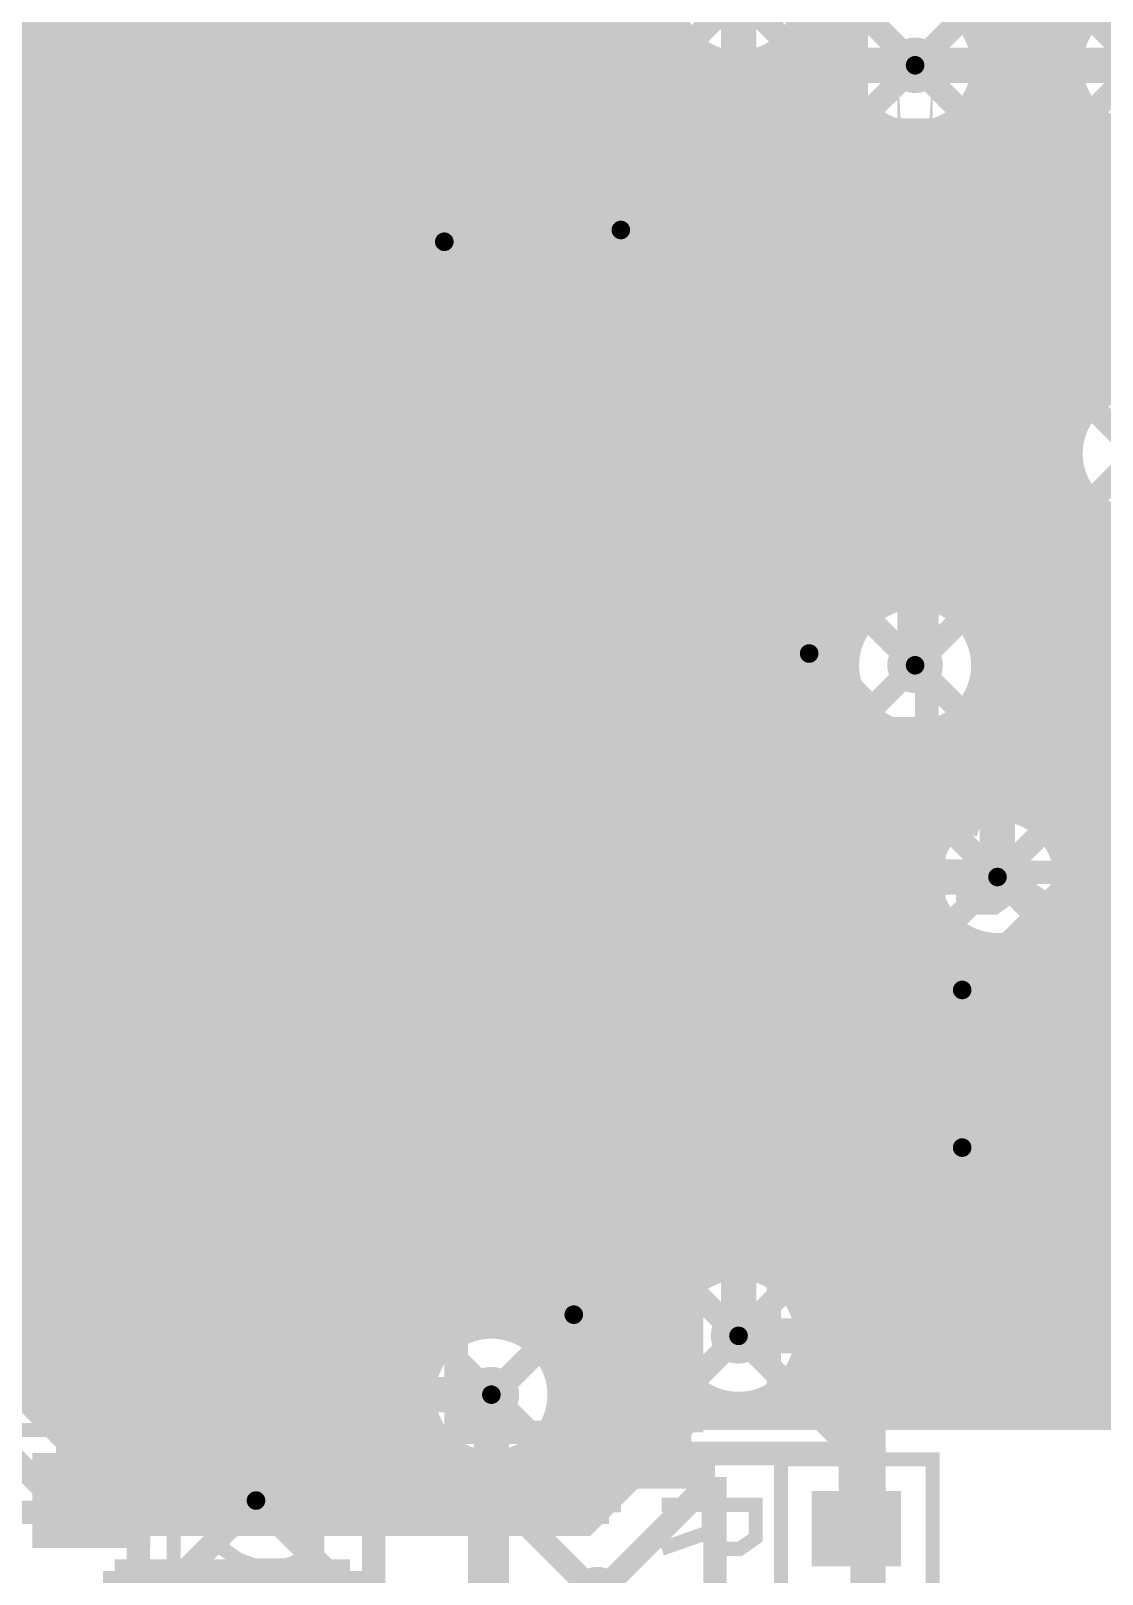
# Model space of a CAD drawing. Extents: x -11 to 221, y -93 to 178.
# Drawn here: x 41.89 to 53.45, y 98.01 to 114.67 of the extents above; entities that cross this region are included whole.
import ezdxf

# ---------------------------------------------------------------- set-up
doc = ezdxf.new("R2010")
doc.units = 0
doc.header["$MEASUREMENT"] = 0
doc.layers.get('0').update_dxf_attribs({"linetype": 'CONTINUOUS'})
for name, color, linetype in [('26-349-0_BOT', 7, 'CONTINUOUS'), ('26-349-0_DRD', 7, 'CONTINUOUS'), ('26-349-0_DRL', 2, 'CONTINUOUS'), ('26-349-0_IN1', 3, 'CONTINUOUS'), ('26-349-0_IN2', 5, 'CONTINUOUS'), ('26-349-0_SMT', 14, 'CONTINUOUS'), ('26-349-0_SPT', 9, 'CONTINUOUS'), ('26-349-0_SST', 12, 'CONTINUOUS'), ('26-349-0_TOP', 11, 'CONTINUOUS'), ('THRUHOLE_TAP', 15, 'CONTINUOUS')]:
    doc.layers.add(name, color=color, linetype=linetype)

# ---------------------------------------------------------------- blocks, each defined once
blk = doc.blocks.new('ROUND_78')
at = {"const_width": 0.29972}
blk.add_lwpolyline([(-0.14986, 0, 1), (0.14986, 0, 1)], format="xyb", close=True, dxfattribs=at)
blk = doc.blocks.new('ROUND_102')
at = {"const_width": 0.10033}
blk.add_lwpolyline([(-0.050164, 0, 1), (0.050164, 0, 1)], format="xyb", close=True, dxfattribs=at)
blk = doc.blocks.new('ROUND_82')
at = {"const_width": 0.29972}
blk.add_lwpolyline([(-0.14986, 0, 1), (0.14986, 0, 1)], format="xyb", close=True, dxfattribs=at)
blk = doc.blocks.new('ROUND_83')
at = {"const_width": 0.29972}
blk.add_lwpolyline([(-0.14986, 0, 1), (0.14986, 0, 1)], format="xyb", close=True, dxfattribs=at)
blk = doc.blocks.new('RECTANGLE_3')
blk.add_solid([(0.4826, 0.4064), (0.4826, -0.4064), (-0.4826, 0.4064), (-0.4826, -0.4064)])
blk = doc.blocks.new('RECTANGLE_5')
blk.add_solid([(0.63627, 0.51308), (0.63627, -0.51308), (-0.63627, 0.51308), (-0.63627, -0.51308)])
blk = doc.blocks.new('OBLONG_59')
at = {"const_width": 0.635}
blk.add_lwpolyline([(0, 0.9525), (0, -0.9525)], dxfattribs=at)
at = {"const_width": 0.3175}
for points in [[(-0.15875, 0.9525, 1), (0.15875, 0.9525, 1)], [(-0.15875, -0.9525, 1), (0.15875, -0.9525, 1)]]:
    blk.add_lwpolyline(points, format="xyb", close=True, dxfattribs=at)
blk = doc.blocks.new('ROUND_88')
at = {"const_width": 0.10033}
blk.add_lwpolyline([(-0.050164, 0, 1), (0.050164, 0, 1)], format="xyb", close=True, dxfattribs=at)

msp = doc.modelspace()

# ---------------------------------------------------------------- linework, layer by layer
at = {"layer": '26-349-0_BOT', "const_width": 0.381}
for points in [[(51.435, 117.221), (51.562, 117.221), (52.324, 116.459), (52.324, 105.537)], [(49.53, 100.584), (49.53, 115.062)], [(51.435, 114.3), (51.435, 107.823), (51.435, 114.3)], [(46.863, 99.949), (46.863, 96.139)]]:
    msp.add_lwpolyline(points, dxfattribs=at)
at = {"layer": '26-349-0_DRD', "const_width": 0.254}
for points in [[(48.26, 116.332), (48.26, 113.792)], [(50.8, 116.332), (48.26, 113.792)], [(50.8, 113.792), (48.26, 116.332)], [(50.8, 113.792), (50.8, 116.332)], [(50.165, 115.57), (50.165, 113.03)], [(52.705, 115.57), (50.165, 113.03)], [(52.705, 113.03), (50.165, 115.57)], [(50.165, 115.57), (50.165, 113.03)], [(52.705, 115.57), (50.165, 113.03)], [(52.705, 113.03), (50.165, 115.57)], [(52.578, 115.57), (52.578, 113.03)], [(55.118, 115.57), (52.578, 113.03)], [(55.118, 113.03), (52.578, 115.57)], [(52.705, 113.03), (52.705, 115.57)], [(52.705, 113.03), (52.705, 115.57)], [(45.085, 113.665), (45.085, 111.125)], [(47.625, 113.665), (45.085, 113.665)], [(47.625, 113.665), (45.085, 111.125)], [(47.625, 111.125), (45.085, 113.665)], [(45.085, 113.665), (45.085, 111.125)], [(47.625, 113.665), (45.085, 113.665)], [(47.625, 113.665), (45.085, 111.125)], [(47.625, 111.125), (45.085, 113.665)], [(46.99, 113.792), (46.99, 111.252)], [(49.53, 113.792), (46.99, 113.792)], [(49.53, 113.792), (46.99, 111.252)], [(49.53, 111.252), (46.99, 113.792)], [(46.99, 113.792), (46.99, 111.252)], [(49.53, 113.792), (46.99, 113.792)], [(49.53, 113.792), (46.99, 111.252)], [(49.53, 111.252), (46.99, 113.792)], [(46.99, 113.792), (46.99, 111.252)], [(49.53, 113.792), (46.99, 113.792)], [(49.53, 113.792), (46.99, 111.252)], [(49.53, 111.252), (46.99, 113.792)], [(47.625, 111.125), (47.625, 113.665)], [(47.625, 111.125), (47.625, 113.665)], [(48.26, 113.792), (50.8, 113.792)], [(49.53, 111.252), (49.53, 113.792)], [(49.53, 111.252), (49.53, 113.792)], [(49.53, 111.252), (49.53, 113.792)], [(50.165, 113.03), (52.705, 113.03)], [(50.165, 113.03), (52.705, 113.03)], [(52.578, 113.03), (55.118, 113.03)], [(52.578, 111.379), (52.578, 108.839)], [(55.118, 111.379), (52.578, 111.379)], [(55.118, 111.379), (52.578, 108.839)], [(55.118, 108.839), (52.578, 111.379)], [(46.99, 111.252), (49.53, 111.252)], [(46.99, 111.252), (49.53, 111.252)], [(46.99, 111.252), (49.53, 111.252)], [(45.085, 111.125), (47.625, 111.125)], [(45.085, 111.125), (47.625, 111.125)], [(49.022, 109.22), (49.022, 106.68)], [(51.562, 109.22), (49.022, 109.22)], [(51.562, 109.22), (49.022, 106.68)], [(51.562, 106.68), (49.022, 109.22)], [(49.022, 109.22), (49.022, 106.68)], [(51.562, 109.22), (49.022, 109.22)], [(51.562, 109.22), (49.022, 106.68)], [(51.562, 106.68), (49.022, 109.22)], [(52.705, 106.553), (50.165, 109.093), (50.165, 106.553)], [(51.562, 106.68), (51.562, 109.22)], [(51.562, 106.68), (51.562, 109.22)], [(50.165, 109.093), (50.165, 106.553)], [(52.705, 109.093), (50.165, 109.093)], [(52.705, 109.093), (50.165, 106.553)], [(52.705, 109.093), (50.165, 109.093)], [(52.705, 109.093), (50.165, 106.553)], [(52.705, 106.553), (50.165, 109.093)], [(52.705, 106.553), (52.705, 109.093)], [(52.705, 106.553), (52.705, 109.093)], [(52.578, 108.839), (55.118, 108.839)], [(49.022, 106.68), (51.562, 106.68)], [(49.022, 106.68), (51.562, 106.68)], [(51.054, 106.807), (51.054, 104.267)], [(53.594, 106.807), (51.054, 106.807)], [(53.594, 106.807), (51.054, 104.267)], [(53.594, 104.267), (51.054, 106.807)], [(50.165, 106.553), (52.705, 106.553)], [(50.165, 106.553), (52.705, 106.553)], [(42.291, 105.664), (39.751, 105.664)], [(42.291, 105.664), (39.751, 103.124)], [(42.291, 103.124), (39.751, 105.664)], [(42.291, 103.124), (42.291, 105.664)], [(50.673, 105.5878), (50.673, 103.0478)], [(53.213, 105.5878), (50.673, 105.5878)], [(53.213, 105.5878), (50.673, 103.0478)], [(53.213, 103.0478), (50.673, 105.5878)], [(50.673, 105.5878), (50.673, 103.0478)], [(53.213, 105.5878), (50.673, 105.5878)], [(53.213, 105.5878), (50.673, 103.0478)], [(53.213, 103.0478), (50.673, 105.5878)], [(53.213, 103.0478), (53.213, 105.5878)], [(53.213, 103.0478), (53.213, 105.5878)], [(51.054, 104.267), (53.594, 104.267)], [(50.673, 103.886), (50.673, 101.346)], [(53.213, 103.886), (50.673, 103.886)], [(53.213, 103.886), (50.673, 101.346)], [(53.213, 101.346), (50.673, 103.886)], [(50.673, 103.886), (50.673, 101.346)], [(53.213, 103.886), (50.673, 103.886)], [(53.213, 103.886), (50.673, 101.346)], [(53.213, 101.346), (50.673, 103.886)], [(50.673, 103.886), (50.673, 101.346)], [(53.213, 103.886), (50.673, 103.886)], [(53.213, 103.886), (50.673, 101.346)], [(53.213, 101.346), (50.673, 103.886)], [(53.213, 101.346), (53.213, 103.886)], [(53.213, 101.346), (53.213, 103.886)], [(53.213, 101.346), (53.213, 103.886)], [(39.751, 103.124), (42.291, 103.124)], [(50.673, 103.0478), (53.213, 103.0478)], [(50.673, 103.0478), (53.213, 103.0478)], [(46.482, 102.0826), (46.482, 99.5426)], [(49.022, 102.0826), (46.482, 102.0826)], [(49.022, 102.0826), (46.482, 99.5426)], [(49.022, 99.5426), (46.482, 102.0826)], [(46.482, 102.0826), (46.482, 99.5426)], [(49.022, 102.0826), (46.482, 102.0826)], [(49.022, 102.0826), (46.482, 99.5426)], [(49.022, 99.5426), (46.482, 102.0826)], [(49.022, 99.5426), (49.022, 102.0826)], [(49.022, 99.5426), (49.022, 102.0826)], [(48.26, 101.854), (48.26, 99.314)], [(50.8, 101.854), (48.26, 101.854)], [(50.8, 101.854), (48.26, 99.314)], [(50.8, 99.314), (48.26, 101.854)], [(50.8, 99.314), (50.8, 101.854)], [(50.673, 101.346), (53.213, 101.346)], [(50.673, 101.346), (53.213, 101.346)], [(50.673, 101.346), (53.213, 101.346)], [(42.291, 101.219), (39.751, 101.219)], [(42.291, 101.219), (39.751, 98.679)], [(42.291, 98.679), (39.751, 101.219)], [(42.291, 98.679), (42.291, 101.219)], [(45.593, 101.219), (45.593, 98.679)], [(48.133, 101.219), (45.593, 101.219)], [(48.133, 101.219), (45.593, 98.679)], [(48.133, 98.679), (45.593, 101.219)], [(48.133, 98.679), (48.133, 101.219)], [(43.053, 100.076), (43.053, 97.536)], [(45.593, 100.076), (43.053, 100.076)], [(45.593, 100.076), (43.053, 97.536)], [(45.593, 97.536), (43.053, 100.076)], [(45.593, 97.536), (45.593, 100.076)], [(46.482, 99.5426), (49.022, 99.5426)], [(46.482, 99.5426), (49.022, 99.5426)], [(48.26, 99.314), (50.8, 99.314)], [(46.736, 99.06), (46.736, 96.52)], [(49.276, 99.06), (46.736, 99.06)], [(49.276, 99.06), (46.736, 96.52)], [(49.276, 96.52), (46.736, 99.06)], [(49.276, 96.52), (49.276, 99.06)], [(39.751, 98.679), (42.291, 98.679)], [(45.593, 98.679), (48.133, 98.679)], [(42.799, 98.044), (42.799, 95.504)], [(45.339, 98.044), (42.799, 98.044)], [(45.339, 98.044), (42.799, 95.504)], [(45.339, 95.504), (42.799, 98.044)], [(45.339, 95.504), (45.339, 98.044)]]:
    msp.add_lwpolyline(points, dxfattribs=at)
at = {"layer": '26-349-0_IN1'}
for points, const_width in [([(42.0878, 144.653), (42.0878, 106.426)], 0.254), ([(42.3164, 144.653), (42.3164, 106.426)], 0.254), ([(42.545, 144.653), (42.545, 106.426)], 0.254), ([(42.7736, 144.653), (42.7736, 106.426)], 0.254), ([(43.0022, 144.653), (43.0022, 106.426)], 0.254), ([(43.2308, 144.653), (43.2308, 106.426)], 0.254), ([(43.4594, 144.653), (43.4594, 106.426)], 0.254), ([(43.688, 144.653), (43.688, 106.426)], 0.254), ([(43.9166, 144.653), (43.9166, 106.426)], 0.254), ([(44.1452, 144.653), (44.1452, 106.426)], 0.254), ([(44.3738, 144.653), (44.3738, 106.426)], 0.254), ([(44.6024, 144.653), (44.6024, 106.426)], 0.254), ([(44.831, 144.653), (44.831, 106.426)], 0.254), ([(46.6598, 144.653), (46.6598, 113.06048)], 0.254), ([(46.8884, 144.5006), (46.8884, 112.89538)], 0.254), ([(46.4312, 130.00228), (46.4312, 113.12144)], 0.254), ([(45.0596, 129.86004), (45.0596, 106.426)], 0.254), ([(45.2882, 129.58318), (45.2882, 106.426)], 0.254), ([(45.974, 129.4892), (45.974, 113.01984)], 0.254), ([(46.2026, 129.62382), (46.2026, 113.11128)], 0.254), ([(45.5168, 129.47142), (45.5168, 106.426)], 0.254), ([(45.7454, 129.44348), (45.7454, 112.79886)], 0.254), ([(52.3748, 126.87554), (52.3748, 106.426)], 0.254), ([(52.6034, 126.84252), (52.6034, 106.426)], 0.254), ([(52.832, 126.84252), (52.832, 106.426)], 0.254), ([(53.0606, 126.88316), (53.0606, 106.426)], 0.254), ([(53.2892, 126.9619), (53.2892, 114.77244)], 0.254), ([(48.4886, 125.66904), (48.4886, 106.426)], 0.254), ([(48.7172, 123.73356), (48.7172, 106.426)], 0.254), ([(50.3174, 121.71172), (50.3174, 106.426)], 0.254), ([(50.546, 121.80316), (50.546, 106.426)], 0.254), ([(41.8592, 119.95658), (41.8592, 106.426)], 0.254), ([(52.1462, 117.04828), (52.1462, 114.47018)], 0.254), ([(50.7746, 116.90604), (50.7746, 114.61496)], 0.254), ([(48.26, 116.60378), (48.26, 106.426)], 0.254), ([(47.117, 116.44122), (47.117, 106.426)], 0.254), ([(48.0314, 116.3574), (48.0314, 106.426)], 0.254), ([(47.3456, 116.29136), (47.3456, 106.426)], 0.254), ([(47.5742, 116.23802), (47.5742, 106.426)], 0.254), ([(47.8028, 116.2558), (47.8028, 106.426)], 0.254), ([(48.87722, 114.7318), (37.15004, 114.7318)], 0.254), ([(50.84318, 114.7318), (50.18278, 114.7318)], 0.254), ([(53.25618, 114.7318), (52.02428, 114.7318)], 0.254), ([(49.05756, 114.5032), (37.35578, 114.5032)], 0.254), ([(48.9458, 114.62258), (48.9458, 106.426)], 0.254), ([(50.73142, 114.5032), (50.00244, 114.5032)], 0.254), ([(50.0888, 114.58956), (50.0888, 106.426)], 0.254), ([(53.14442, 114.5032), (52.13604, 114.5032)], 0.254), ([(49.1744, 114.42192), (49.1744, 106.426)], 0.254), ([(49.403, 114.34064), (49.403, 106.426)], 0.254), ([(49.6316, 114.3381), (49.6316, 106.426)], 0.254), ([(49.8602, 114.40922), (49.8602, 106.426)], 0.254), ([(50.70348, 114.2746), (37.4904, 114.2746)], 0.254), ([(53.11648, 114.2746), (52.16652, 114.2746)], 0.254), ([(50.7492, 114.046), (37.57422, 114.046)], 0.254), ([(53.1622, 114.046), (52.1208, 114.046)], 0.254), ([(52.1462, 114.12728), (52.1462, 107.99318)], 0.254), ([(50.7746, 113.98504), (50.7746, 108.13796)], 0.254), ([(53.2892, 113.82756), (53.2892, 110.58144)], 0.254), ([(50.88382, 113.8174), (37.6174, 113.8174)], 0.254), ([(51.0032, 113.70818), (51.0032, 108.41228)], 0.254), ([(51.9176, 113.74882), (51.9176, 108.37164)], 0.254), ([(53.29682, 113.8174), (51.98364, 113.8174)], 0.254), ([(51.26228, 113.5888), (37.62502, 113.5888)], 0.254), ([(51.2318, 113.59642), (51.2318, 108.52404)], 0.254), ([(51.4604, 113.56848), (51.4604, 108.55452)], 0.254), ([(53.67528, 113.5888), (51.60518, 113.5888)], 0.254), ([(51.689, 113.6142), (51.689, 108.5088)], 0.254), ([(53.5178, 113.64722), (53.5178, 110.76178)], 0.254), ([(58.37428, 113.3602), (37.59454, 113.3602)], 0.254), ([(57.99582, 113.1316), (37.52342, 113.1316)], 0.254), ([(45.82922, 112.903), (37.40658, 112.903)], 0.254), ([(57.8612, 112.903), (46.88078, 112.903)], 0.254), ([(45.67936, 112.6744), (37.22878, 112.6744)], 0.254), ([(57.81548, 112.6744), (47.03064, 112.6744)], 0.254), ([(45.62602, 112.4458), (36.9443, 112.4458)], 0.254), ([(57.84342, 112.4458), (47.08398, 112.4458)], 0.254), ([(45.6438, 112.2172), (37.11956, 112.2172)], 0.254), ([(57.95518, 112.2172), (47.06366, 112.2172)], 0.254), ([(45.7454, 111.9886), (37.33546, 111.9886)], 0.254), ([(45.7454, 111.99114), (45.7454, 106.426)], 0.254), ([(46.8884, 111.89462), (46.8884, 106.426)], 0.254), ([(58.23204, 111.9886), (46.96206, 111.9886)], 0.254), ([(45.99178, 111.76), (37.4777, 111.76)], 0.254), ([(45.974, 111.77016), (45.974, 106.426)], 0.254), ([(46.2026, 111.67872), (46.2026, 106.426)], 0.254), ([(46.4312, 111.66602), (46.4312, 106.426)], 0.254), ([(46.6598, 111.72952), (46.6598, 106.426)], 0.254), ([(65.024, 111.76), (46.71822, 111.76)], 0.254), ([(65.024, 111.5314), (37.5666, 111.5314)], 0.254), ([(65.024, 111.3028), (37.61486, 111.3028)], 0.254), ([(65.024, 111.0742), (37.62502, 111.0742)], 0.254), ([(65.024, 110.8456), (37.59962, 110.8456)], 0.254), ([(53.32222, 110.617), (37.53358, 110.617)], 0.254), ([(53.17236, 110.3884), (37.42182, 110.3884)], 0.254), ([(53.11902, 110.1598), (37.25164, 110.1598)], 0.254), ([(53.1368, 109.9312), (36.98494, 109.9312)], 0.254), ([(53.2384, 109.7026), (36.35756, 109.7026)], 0.254), ([(53.2892, 109.63656), (53.2892, 106.426)], 0.254), ([(53.48478, 109.474), (38.62578, 109.474)], 0.254), ([(53.5178, 109.45622), (53.5178, 106.426)], 0.254), ([(65.024, 109.2454), (38.77564, 109.2454)], 0.254), ([(65.024, 109.0168), (38.82898, 109.0168)], 0.254), ([(56.32958, 108.7882), (38.80866, 108.7882)], 0.254), ([(56.12892, 108.5596), (38.70706, 108.5596)], 0.254), ([(50.90922, 108.331), (38.46322, 108.331)], 0.254), ([(56.04764, 108.331), (51.96078, 108.331)], 0.254), ([(50.75936, 108.1024), (28.829, 108.1024)], 0.254), ([(56.0451, 108.1024), (52.11064, 108.1024)], 0.254), ([(50.70602, 107.8738), (28.829, 107.8738)], 0.254), ([(56.11622, 107.8738), (52.16398, 107.8738)], 0.254), ([(50.7238, 107.6452), (28.829, 107.6452)], 0.254), ([(50.7746, 107.50804), (50.7746, 106.426)], 0.254), ([(56.29656, 107.6452), (52.14366, 107.6452)], 0.254), ([(52.1462, 107.65028), (52.1462, 106.426)], 0.254), ([(50.8254, 107.4166), (28.829, 107.4166)], 0.254), ([(65.024, 107.4166), (52.04206, 107.4166)], 0.254), ([(51.07178, 107.188), (28.829, 107.188)], 0.254), ([(51.0032, 107.23118), (51.0032, 106.426)], 0.254), ([(65.024, 107.188), (51.79822, 107.188)], 0.254), ([(51.9176, 107.27182), (51.9176, 106.426)], 0.254), ([(51.2318, 107.11942), (51.2318, 106.426)], 0.254), ([(51.4604, 107.09148), (51.4604, 106.426)], 0.254), ([(51.689, 107.1372), (51.689, 106.426)], 0.254), ([(65.024, 106.9594), (28.829, 106.9594)], 0.254), ([(65.024, 106.7308), (28.829, 106.7308)], 0.254), ([(65.024, 106.5022), (28.829, 106.5022)], 0.254), ([(55.372, 106.426), (28.829, 106.426)], 0.254), ([(52.324, 105.537), (51.689, 105.537), (50.927, 104.775), (50.927, 88.519)], 0.381)]:
    msp.add_lwpolyline(points, dxfattribs=dict(at, const_width=const_width))
at = {"layer": '26-349-0_IN1', "const_width": 0.254}
for points in [[(48.79848, 115.062, 0.4142136), (49.53, 114.33048)], [(49.53, 114.33048, 0.4142136), (50.26152, 115.062)], [(51.435, 115.03152, 0.4142136), (50.70348, 114.3)], [(51.435, 115.03152, 0.4142136), (50.70348, 114.3)], [(52.16652, 114.3, 0.4142136), (51.435, 115.03152)], [(52.16652, 114.3, 0.4142136), (51.435, 115.03152)], [(53.848, 115.03152, 0.4142136), (53.11648, 114.3)], [(50.70348, 114.3, 0.4142136), (51.435, 113.56848)], [(50.70348, 114.3, 0.4142136), (51.435, 113.56848)], [(51.435, 113.56848, 0.4142136), (52.16652, 114.3)], [(51.435, 113.56848, 0.4142136), (52.16652, 114.3)], [(53.11648, 114.3, 0.4142136), (53.848, 113.56848)], [(46.355, 113.12652, 0.4142136), (45.62348, 112.395)], [(47.08652, 112.395, 0.4142136), (46.355, 113.12652)], [(45.62348, 112.395, 0.4142136), (46.355, 111.66348)], [(46.355, 111.66348, 0.4142136), (47.08652, 112.395)], [(53.848, 110.84052, 0.4142136), (53.11648, 110.109)], [(53.11648, 110.109, 0.4142136), (53.848, 109.37748)], [(51.435, 108.55452, 0.4142136), (50.70348, 107.823)], [(51.435, 108.55452, 0.4142136), (50.70348, 107.823)], [(52.16652, 107.823, 0.4142136), (51.435, 108.55452)], [(52.16652, 107.823, 0.4142136), (51.435, 108.55452)], [(50.70348, 107.823, 0.4142136), (51.435, 107.09148)], [(50.70348, 107.823, 0.4142136), (51.435, 107.09148)], [(51.435, 107.09148, 0.4142136), (52.16652, 107.823)], [(51.435, 107.09148, 0.4142136), (52.16652, 107.823)]]:
    msp.add_lwpolyline(points, format="xyb", dxfattribs=at)
at = {"layer": '26-349-0_IN2', "const_width": 0.254}
for points in [[(41.8084, 144.399), (41.8084, 99.9236)], [(42.037, 144.399), (42.037, 99.695)], [(42.2656, 144.399), (42.2656, 99.4664)], [(42.4942, 144.399), (42.4942, 99.2378)], [(42.7228, 144.399), (42.7228, 99.0092)], [(42.9514, 144.399), (42.9514, 98.7806)], [(43.18, 144.399), (43.18, 98.552)], [(43.4086, 144.399), (43.4086, 98.552)], [(43.6372, 144.399), (43.6372, 98.552)], [(43.8658, 144.399), (43.8658, 98.552)], [(44.0944, 144.399), (44.0944, 98.552)], [(44.323, 144.399), (44.323, 98.552)], [(44.5516, 144.399), (44.5516, 98.552)], [(44.7802, 144.399), (44.7802, 98.552)], [(45.0088, 144.399), (45.0088, 98.552)], [(45.2374, 144.399), (45.2374, 98.552)], [(45.466, 144.399), (45.466, 98.552)], [(45.6946, 144.399), (45.6946, 98.552)], [(45.9232, 144.399), (45.9232, 98.552)], [(46.1518, 144.399), (46.1518, 100.11918)], [(46.3804, 144.399), (46.3804, 100.49764)], [(46.609, 144.399), (46.609, 100.6348)], [(46.8376, 144.399), (46.8376, 100.68052)], [(47.0662, 144.399), (47.0662, 100.65004)], [(47.2948, 144.2212), (47.2948, 100.53828)], [(47.5234, 143.9926), (47.5234, 100.26396)], [(47.752, 143.764), (47.752, 113.04778)], [(47.9806, 143.5354), (47.9806, 113.19764)], [(48.2092, 143.3068), (48.2092, 113.25098)], [(48.4378, 143.0782), (48.4378, 113.23066)], [(48.6664, 143.002), (48.6664, 113.12906)], [(50.2666, 143.002), (50.2666, 108.68152)], [(50.4952, 143.002), (50.4952, 108.65104)], [(52.324, 126.88824), (52.324, 106.26852)], [(52.5526, 126.84506), (52.5526, 106.23042)], [(52.7812, 126.83998), (52.7812, 106.1085)], [(53.0098, 126.87046), (53.0098, 105.791)], [(53.2384, 126.94158), (53.2384, 114.70386)], [(50.7238, 117.04828), (50.7238, 114.47018)], [(52.0954, 116.90604), (52.0954, 114.61496)], [(48.87722, 114.7318), (37.15004, 114.7318)], [(48.895, 114.69878), (48.895, 112.88522)], [(50.84318, 114.7318), (50.18278, 114.7318)], [(53.25618, 114.7318), (52.02428, 114.7318)], [(49.05756, 114.5032), (37.35578, 114.5032)], [(50.73142, 114.5032), (50.00244, 114.5032)], [(50.038, 114.53622), (50.038, 108.6358)], [(53.14442, 114.5032), (52.13604, 114.5032)], [(49.1236, 114.4524), (49.1236, 101.19106)], [(49.3522, 114.3508), (49.3522, 101.29266)], [(49.5808, 114.33302), (49.5808, 108.12018)], [(49.8094, 114.38636), (49.8094, 108.49864)], [(50.70348, 114.2746), (37.4904, 114.2746)], [(53.11648, 114.2746), (52.16652, 114.2746)], [(50.7492, 114.046), (37.57422, 114.046)], [(50.7238, 114.12728), (50.7238, 108.53928)], [(53.1622, 114.046), (52.1208, 114.046)], [(52.0954, 113.98504), (52.0954, 108.13796)], [(53.2384, 113.89614), (53.2384, 110.51286)], [(50.88382, 113.8174), (37.6174, 113.8174)], [(50.9524, 113.74882), (50.9524, 108.37164)], [(51.8668, 113.70818), (51.8668, 108.41228)], [(53.29682, 113.8174), (51.98364, 113.8174)], [(53.467, 113.67516), (53.467, 110.73384)], [(51.26228, 113.5888), (37.62502, 113.5888)], [(51.181, 113.6142), (51.181, 108.5088)], [(51.4096, 113.56848), (51.4096, 108.55452)], [(53.67528, 113.5888), (51.60518, 113.5888)], [(51.6382, 113.59642), (51.6382, 108.52404)], [(64.516, 113.3602), (37.59454, 113.3602)], [(47.85614, 113.1316), (37.52342, 113.1316)], [(64.516, 113.1316), (48.66386, 113.1316)], [(47.63516, 112.903), (37.40658, 112.903)], [(64.516, 112.903), (48.88484, 112.903)], [(47.54372, 112.6744), (37.22878, 112.6744)], [(64.516, 112.6744), (48.97628, 112.6744)], [(47.53102, 112.4458), (36.9443, 112.4458)], [(64.516, 112.4458), (48.98644, 112.4458)], [(47.59452, 112.2172), (37.11956, 112.2172)], [(64.516, 112.2172), (48.92548, 112.2172)], [(47.752, 111.99622), (47.752, 98.552)], [(48.895, 112.15878), (48.895, 100.94722)], [(47.75962, 111.9886), (37.33546, 111.9886)], [(47.9806, 111.84636), (47.9806, 98.6536)], [(48.6664, 111.9124), (48.6664, 99.3394)], [(64.516, 111.9886), (48.76038, 111.9886)], [(64.516, 111.76), (37.4777, 111.76)], [(48.2092, 111.79302), (48.2092, 98.8822)], [(48.4378, 111.8108), (48.4378, 99.1108)], [(64.516, 111.5314), (37.5666, 111.5314)], [(64.516, 111.3028), (37.61486, 111.3028)], [(64.516, 111.0742), (37.62502, 111.0742)], [(64.516, 110.8456), (37.59962, 110.8456)], [(53.32222, 110.617), (37.53358, 110.617)], [(53.17236, 110.3884), (37.42182, 110.3884)], [(53.11902, 110.1598), (37.25164, 110.1598)], [(53.1368, 109.9312), (36.98494, 109.9312)], [(53.2384, 109.7026), (36.35756, 109.7026)], [(53.2384, 109.70514), (53.2384, 99.695)], [(53.48478, 109.474), (38.62578, 109.474)], [(53.467, 109.48416), (53.467, 99.695)], [(64.516, 109.2454), (38.77564, 109.2454)], [(64.516, 109.0168), (40.47744, 109.0168)], [(64.516, 108.7882), (40.65778, 108.7882)], [(49.88814, 108.5596), (40.7289, 108.5596)], [(64.516, 108.5596), (50.69586, 108.5596)], [(49.66716, 108.331), (40.72382, 108.331)], [(64.516, 108.331), (51.96078, 108.331)], [(49.57572, 108.1024), (40.64508, 108.1024)], [(64.516, 108.1024), (52.11064, 108.1024)], [(49.56302, 107.8738), (40.44442, 107.8738)], [(64.516, 107.8738), (52.16398, 107.8738)], [(49.5808, 107.77728), (49.5808, 101.31298)], [(49.62652, 107.6452), (41.148, 107.6452)], [(52.0954, 107.50804), (52.0954, 106.23042)], [(64.516, 107.6452), (52.14366, 107.6452)], [(49.79162, 107.4166), (41.148, 107.4166)], [(49.8094, 107.39882), (49.8094, 101.25964)], [(50.7238, 107.35818), (50.7238, 99.695)], [(50.8254, 107.4166), (50.79238, 107.4166)], [(64.516, 107.4166), (52.04206, 107.4166)], [(51.07178, 107.188), (41.148, 107.188)], [(50.038, 107.2642), (50.038, 101.10978)], [(50.2666, 107.21848), (50.2666, 99.695)], [(50.4952, 107.24642), (50.4952, 99.695)], [(50.9524, 107.27182), (50.9524, 99.695)], [(64.516, 107.188), (51.79822, 107.188)], [(51.8668, 107.23118), (51.8668, 106.1085)], [(51.181, 107.1372), (51.181, 99.695)], [(51.4096, 107.09148), (51.4096, 99.695)], [(51.6382, 107.11942), (51.6382, 105.791)], [(64.516, 106.9594), (41.148, 106.9594)], [(64.516, 106.7308), (41.148, 106.7308)], [(64.516, 106.5022), (41.148, 106.5022)], [(64.516, 106.2736), (41.148, 106.2736)], [(51.79822, 106.045), (41.148, 106.045)], [(58.05678, 106.045), (52.84978, 106.045)], [(51.64836, 105.8164), (41.148, 105.8164)], [(57.8104, 105.8164), (52.99964, 105.8164)], [(51.59502, 105.5878), (41.148, 105.5878)], [(57.7088, 105.5878), (53.05298, 105.5878)], [(51.6128, 105.3592), (41.148, 105.3592)], [(57.69102, 105.3592), (53.03266, 105.3592)], [(51.6382, 105.283), (51.6382, 99.695)], [(53.0098, 105.283), (53.0098, 99.695)], [(51.7144, 105.1306), (41.148, 105.1306)], [(57.74436, 105.1306), (52.93106, 105.1306)], [(51.96078, 104.902), (41.54678, 104.902)], [(51.8668, 104.9655), (51.8668, 99.695)], [(52.0954, 104.84104), (52.0954, 99.695)], [(52.5526, 104.84104), (52.5526, 99.695)], [(57.89422, 104.902), (52.68722, 104.902)], [(52.7812, 104.9655), (52.7812, 99.695)], [(64.516, 104.6734), (41.69664, 104.6734)], [(52.324, 104.80548), (52.324, 99.695)], [(64.516, 104.4448), (41.74998, 104.4448)], [(64.516, 104.2162), (41.72966, 104.2162)], [(64.516, 103.9876), (41.62806, 103.9876)], [(64.516, 103.759), (41.38422, 103.759)], [(61.24448, 103.5304), (41.148, 103.5304)], [(60.86602, 103.3018), (41.148, 103.3018)], [(60.7314, 103.0732), (41.148, 103.0732)], [(60.68568, 102.8446), (41.148, 102.8446)], [(56.65978, 102.616), (41.148, 102.616)], [(56.4134, 102.3874), (41.148, 102.3874)], [(56.3118, 102.1588), (41.148, 102.1588)], [(56.29402, 101.9302), (41.148, 101.9302)], [(56.34736, 101.7016), (41.148, 101.7016)], [(56.49722, 101.473), (41.148, 101.473)], [(49.21504, 101.2444), (41.148, 101.2444)], [(64.516, 101.2444), (49.84496, 101.2444)], [(48.93818, 101.0158), (41.148, 101.0158)], [(64.516, 101.0158), (50.11928, 101.0158)], [(48.82642, 100.7872), (41.148, 100.7872)], [(64.516, 100.7872), (50.23104, 100.7872)], [(46.45914, 100.5586), (41.42486, 100.5586)], [(48.79848, 100.5586), (47.26686, 100.5586)], [(64.516, 100.5586), (50.26152, 100.5586)], [(46.23816, 100.33), (41.64584, 100.33)], [(48.8442, 100.33), (47.48784, 100.33)], [(48.895, 100.22078), (48.895, 99.568)], [(61.47308, 100.33), (50.2158, 100.33)], [(46.14672, 100.1014), (41.73728, 100.1014)], [(48.97882, 100.1014), (47.57928, 100.1014)], [(50.038, 100.05822), (50.038, 99.695)], [(61.09462, 100.1014), (50.07864, 100.1014)], [(41.75252, 99.97948), (43.18, 98.552)], [(46.13402, 99.8728), (41.8592, 99.8728)], [(49.35728, 99.8728), (47.58944, 99.8728)], [(49.1236, 99.9744), (49.1236, 99.695)], [(49.3522, 99.8728), (49.3522, 99.695)], [(49.5808, 99.85502), (49.5808, 99.695)], [(60.96, 99.8728), (49.70018, 99.8728)], [(49.8094, 99.90836), (49.8094, 99.695)], [(57.404, 99.695), (49.022, 99.695), (47.879, 98.552), (43.18, 98.552)], [(46.1518, 99.77628), (46.1518, 98.552)], [(46.19752, 99.6442), (42.0878, 99.6442)], [(47.5234, 99.63404), (47.5234, 98.552)], [(48.9712, 99.6442), (47.52848, 99.6442)], [(46.36262, 99.4156), (42.3164, 99.4156)], [(46.3804, 99.39782), (46.3804, 98.552)], [(47.2948, 99.35718), (47.2948, 98.552)], [(48.7426, 99.4156), (47.36338, 99.4156)], [(48.514, 99.187), (42.545, 99.187)], [(46.609, 99.2632), (46.609, 98.552)], [(46.8376, 99.21748), (46.8376, 98.552)], [(47.0662, 99.24542), (47.0662, 98.552)], [(48.2854, 98.9584), (42.7736, 98.9584)], [(48.0568, 98.7298), (43.0022, 98.7298)]]:
    msp.add_lwpolyline(points, dxfattribs=at)
for points in [[(48.79848, 115.062, 0.4142136), (49.53, 114.33048)], [(49.53, 114.33048, 0.4142136), (50.26152, 115.062)], [(51.435, 115.03152, 0.4142136), (50.70348, 114.3)], [(51.435, 115.03152, 0.4142136), (50.70348, 114.3)], [(52.16652, 114.3, 0.4142136), (51.435, 115.03152)], [(52.16652, 114.3, 0.4142136), (51.435, 115.03152)], [(53.848, 115.03152, 0.4142136), (53.11648, 114.3)], [(50.70348, 114.3, 0.4142136), (51.435, 113.56848)], [(50.70348, 114.3, 0.4142136), (51.435, 113.56848)], [(51.435, 113.56848, 0.4142136), (52.16652, 114.3)], [(51.435, 113.56848, 0.4142136), (52.16652, 114.3)], [(53.11648, 114.3, 0.4142136), (53.848, 113.56848)], [(48.26, 113.25352, 0.4142136), (47.52848, 112.522)], [(48.26, 113.25352, 0.4142136), (47.52848, 112.522)], [(48.99152, 112.522, 0.4142136), (48.26, 113.25352)], [(48.99152, 112.522, 0.4142136), (48.26, 113.25352)], [(47.52848, 112.522, 0.4142136), (48.26, 111.79048)], [(47.52848, 112.522, 0.4142136), (48.26, 111.79048)], [(48.26, 111.79048, 0.4142136), (48.99152, 112.522)], [(48.26, 111.79048, 0.4142136), (48.99152, 112.522)], [(53.848, 110.84052, 0.4142136), (53.11648, 110.109)], [(53.11648, 110.109, 0.4142136), (53.848, 109.37748)], [(50.292, 108.68152, 0.4142136), (49.56048, 107.95)], [(50.91176, 108.33608, 0.2589859), (50.292, 108.68018)], [(51.435, 108.55452, 0.2008289), (50.91394, 108.33644)], [(51.435, 108.55452, 0.2008289), (50.91394, 108.33644)], [(52.16652, 107.823, 0.4142136), (51.435, 108.55452)], [(52.16652, 107.823, 0.4142136), (51.435, 108.55452)], [(49.56048, 107.95, 0.4142136), (50.292, 107.21848)], [(51.435, 107.09148, 0.4142136), (52.16652, 107.823)], [(51.435, 107.09148, 0.4142136), (52.16652, 107.823)], [(50.292, 107.21848, 0.2008279), (50.81306, 107.43656)], [(50.8127, 107.43692, 0.2594752), (51.435, 107.09067)], [(50.8127, 107.43692, 0.2594752), (51.435, 107.09067)], [(52.324, 106.26852, 0.4142136), (51.59248, 105.537)], [(53.05552, 105.537, 0.4142136), (52.324, 106.26852)], [(51.59248, 105.537, 0.4142136), (52.324, 104.80548)], [(52.324, 104.80548, 0.4142136), (53.05552, 105.537)], [(49.53, 101.31552, 0.4142136), (48.79848, 100.584)], [(50.26152, 100.584, 0.4142136), (49.53, 101.31552)], [(46.863, 100.68052, 0.4142136), (46.13148, 99.949)], [(47.59452, 99.949, 0.4142136), (46.863, 100.68052)], [(48.79848, 100.584, 0.4142136), (49.53, 99.85248)], [(49.53, 99.85248, 0.4142136), (50.26152, 100.584)], [(46.13148, 99.949, 0.4142136), (46.863, 99.21748)], [(46.863, 99.21748, 0.4142136), (47.59452, 99.949)]]:
    msp.add_lwpolyline(points, format="xyb", dxfattribs=at)
at = {"layer": '26-349-0_SST', "const_width": 0.1524}
for points in [[(53.6575, 111.9251), (41.5798, 111.9251), (41.5798, 117.6274), (52.4891, 117.6274), (53.6575, 116.459), (53.6575, 111.9251)], [(41.46042, 111.33328), (41.46042, 110.97768), (41.62806, 110.8583), (41.79824, 110.8583), (41.96842, 110.97768), (41.96842, 111.33328), (40.95242, 111.33328)], [(41.12006, 110.49508), (40.95242, 110.43666), (40.95242, 110.08106), (41.12006, 110.0201), (41.46042, 110.0201), (41.62806, 110.13948), (41.62806, 110.49508), (41.96842, 110.49508), (41.96842, 110.0201)], [(41.29024, 109.1819), (41.29024, 109.65688), (41.96842, 109.42066), (41.96842, 109.30128), (40.95242, 109.30128)], [(47.90694, 108.14558), (48.26254, 108.14558), (48.38192, 108.31576), (48.38192, 108.4834), (48.26254, 108.65358), (47.90694, 108.65358), (47.90694, 107.63758)], [(48.74514, 107.80776), (48.80356, 107.63758), (49.15916, 107.63758), (49.22012, 107.80776), (49.22012, 108.14558), (49.10074, 108.31576), (48.74514, 108.31576), (48.74514, 108.65358), (49.22012, 108.65358)], [(49.70272, 107.63758), (50.05832, 108.65358), (49.58334, 108.65358)], [(43.35018, 107.97794), (43.70578, 107.97794), (43.82516, 108.14812), (43.82516, 108.31576), (43.70578, 108.48594), (43.35018, 108.48594), (43.35018, 107.46994)], [(44.18838, 107.64012), (44.2468, 107.46994), (44.6024, 107.46994), (44.66336, 107.64012), (44.66336, 107.97794), (44.54398, 108.14812), (44.18838, 108.14812), (44.18838, 108.48594), (44.66336, 108.48594)], [(45.4406, 107.97794), (45.085, 107.97794), (45.02658, 108.14812), (45.02658, 108.31576), (45.085, 108.48594), (45.4406, 108.48594), (45.50156, 108.31576), (45.50156, 108.14812), (45.2628, 107.46994)], [(48.20412, 108.14558), (48.38192, 107.63758)], [(43.64736, 107.97794), (43.82516, 107.46994)], [(43.434, 104.267), (43.434, 107.823), (41.656, 107.823), (41.656, 104.267), (43.434, 104.267)], [(46.66234, 106.68), (46.49216, 106.74096), (46.49216, 107.09656), (46.66234, 107.15498), (47.34052, 107.15498), (47.50816, 107.09656), (47.50816, 106.74096), (47.34052, 106.68)], [(49.784, 103.632), (49.784, 107.188), (48.006, 107.188), (48.006, 103.632), (49.784, 103.632)], [(51.689, 103.632), (51.689, 107.188), (49.911, 107.188), (49.911, 103.632), (51.689, 103.632)], [(43.6245, 106.8705), (43.6245, 103.9495), (45.2628, 103.9495), (45.2628, 106.8705), (43.6245, 106.8705)], [(52.12334, 106.045), (51.95316, 106.10596), (51.95316, 106.46156), (52.12334, 106.51998), (52.80152, 106.51998), (52.96916, 106.46156), (52.96916, 106.10596), (52.80152, 106.045)], [(46.83252, 105.8418), (46.83252, 106.31678), (47.50816, 106.08056), (47.50816, 105.96118), (46.49216, 105.96118)], [(52.12334, 105.68178), (51.95316, 105.5624), (51.95316, 105.32618), (52.12334, 105.2068), (52.29352, 105.2068), (52.63134, 105.44556), (52.96916, 105.2068), (52.96916, 105.68178)], [(47.00016, 105.42016), (47.00016, 105.06456), (46.83252, 105.0036), (46.66234, 105.0036), (46.49216, 105.06456), (46.49216, 105.42016), (46.66234, 105.47858), (46.83252, 105.47858), (47.50816, 105.24236)], [(51.95316, 104.7242), (52.96916, 104.3686), (52.96916, 104.84358)], [(47.879, 101.092), (47.879, 104.648), (46.101, 104.648), (46.101, 101.092), (47.879, 101.092)], [(43.434, 100.457), (43.434, 104.013), (41.656, 104.013), (41.656, 100.457), (43.434, 100.457)], [(43.6245, 103.6955), (43.6245, 100.7745), (45.2628, 100.7745), (45.2628, 103.6955), (43.6245, 103.6955)], [(49.911, 103.378), (49.911, 99.822), (51.689, 99.822), (51.689, 103.378), (49.911, 103.378)], [(52.3113, 102.05466), (52.14366, 102.11562), (52.14366, 102.47122), (52.3113, 102.52964), (52.98948, 102.52964), (53.15966, 102.47122), (53.15966, 102.11562), (52.98948, 102.05466)], [(52.3113, 101.69144), (52.14366, 101.57206), (52.14366, 101.33584), (52.3113, 101.21646), (52.48148, 101.21646), (52.8193, 101.45522), (53.15966, 101.21646), (53.15966, 101.69144)], [(52.65166, 100.79482), (52.65166, 100.43922), (52.48148, 100.37826), (52.3113, 100.37826), (52.14366, 100.43922), (52.14366, 100.79482), (52.3113, 100.85324), (52.48148, 100.85324), (53.15966, 100.61702)], [(44.4754, 100.25634), (44.4754, 99.90074), (44.64558, 99.78136), (44.81576, 99.78136), (44.9834, 99.90074), (44.9834, 100.25634), (43.9674, 100.25634)], [(44.4754, 99.95916), (43.9674, 99.78136)], [(43.434, 96.012), (43.434, 99.568), (41.656, 99.568), (41.656, 96.012), (43.434, 96.012)], [(44.4754, 99.35972), (44.4754, 99.00412), (44.30776, 98.94316), (44.13758, 98.94316), (43.9674, 99.00412), (43.9674, 99.35972), (44.13758, 99.41814), (44.30776, 99.41814), (44.9834, 99.18192)], [(51.6255, 96.3295), (51.6255, 99.2505), (49.9872, 99.2505), (49.9872, 96.3295), (51.6255, 96.3295)], [(49.20742, 98.76028), (49.20742, 98.40468), (49.37506, 98.2853), (49.54524, 98.2853), (49.71542, 98.40468), (49.71542, 98.76028), (48.69942, 98.76028)], [(43.9674, 98.40214), (44.13758, 98.52152), (44.30776, 98.57994), (44.64558, 98.57994), (44.81576, 98.52152), (44.9834, 98.40214), (44.9834, 98.28276), (44.81576, 98.16592), (44.64558, 98.10496), (44.30776, 98.10496), (44.13758, 98.16592), (43.9674, 98.28276), (43.9674, 98.40214)], [(49.20742, 98.4631), (48.69942, 98.2853)]]:
    msp.add_lwpolyline(points, dxfattribs=at)
at = {"layer": '26-349-0_TOP', "const_width": 0.381}
for points in [[(50.165, 110.1852), (50.165, 113.538), (51.943, 113.538), (54.356, 111.125), (56.007, 111.125), (56.642, 111.76), (56.642, 119.253), (57.785, 120.396)], [(27.305, 119.634), (27.432, 119.507), (37.719, 119.507), (38.608, 118.618), (38.608, 114.808), (39.116, 114.3), (51.435, 114.3)], [(51.435, 114.3), (53.848, 114.3)], [(50.165, 110.1852), (50.165, 113.538), (42.291, 113.538), (41.529, 112.776), (41.529, 108.077), (40.49776, 107.04576), (38.1, 107.04576)], [(48.895, 110.1852), (48.895, 111.887), (48.26, 112.522)], [(48.26, 112.522), (48.895, 111.887), (48.895, 110.1852)], [(48.895, 110.1852), (48.895, 111.887), (48.26, 112.522)], [(46.355, 112.395), (46.355, 110.1852)], [(46.355, 112.395), (46.355, 110.1852)], [(42.545, 110.1852), (42.545, 107.061)], [(43.815, 110.1852), (43.815, 106.7562), (44.45, 106.1212)], [(48.895, 104.394), (48.768, 104.394), (45.085, 108.077), (45.085, 110.1852)], [(48.895, 106.426), (48.895, 107.95), (47.625, 109.22), (47.625, 110.1852)], [(51.435, 107.823), (51.435, 110.1852), (51.435, 107.823)], [(54.61, 106.1212), (53.6448, 106.1212), (52.705, 107.061), (52.705, 110.1852)], [(50.292, 107.95), (50.8, 107.442), (50.8, 106.426)], [(50.292, 107.95), (50.8, 107.442), (50.8, 106.426)], [(42.545, 105.029), (42.545, 103.251)], [(44.45, 104.6988), (44.45, 102.9462)], [(57.023, 101.981), (56.58866, 101.54666), (48.94834, 101.54666), (48.514, 101.981), (48.514, 104.267), (48.641, 104.394), (48.768, 104.394), (48.895, 104.394)], [(51.943, 104.3178), (52.0192, 104.394), (50.8, 104.394)], [(50.8, 104.394), (52.0192, 104.394), (51.943, 104.3178)], [(46.99, 103.886), (46.101, 103.886), (45.593, 103.378), (45.593, 102.362), (44.7548, 101.5238), (44.45, 101.5238)], [(44.45, 101.5238), (44.1452, 101.5238), (43.434, 102.235), (41.656, 102.235), (40.386, 103.505), (38.227, 103.505), (38.1, 103.378), (38.1, 103.251)], [(50.8, 102.616), (51.943, 102.616)], [(50.8, 102.616), (51.943, 102.616)], [(51.943, 102.616), (50.8, 102.616)], [(47.117, 101.854), (46.99, 101.727), (46.99, 101.854)], [(42.545, 101.219), (43.18, 100.584), (44.958, 100.584), (46.228, 101.854), (46.99, 101.854)], [(47.752, 100.8126), (46.99, 101.5746), (46.99, 101.727), (46.99, 101.854)], [(46.99, 101.854), (46.99, 101.727), (46.99, 101.5746), (47.752, 100.8126)], [(50.8, 100.584), (49.53, 100.584)], [(50.8, 100.584), (50.8, 98.5012)], [(41.021, 99.949), (46.863, 99.949)], [(42.545, 98.806), (44.323, 98.806)]]:
    msp.add_lwpolyline(points, dxfattribs=at)

# ---------------------------------------------------------------- block references
at = {"layer": '26-349-0_BOT'}
for p in [(51.435, 114.3), (48.26, 112.522), (46.355, 112.395), (50.292, 107.95), (51.435, 107.823), (52.324, 105.537), (51.943, 104.3178), (51.943, 102.616), (47.752, 100.8126), (49.53, 100.584), (46.863, 99.949), (44.323, 98.806), (48.006, 97.79)]:
    msp.add_blockref('ROUND_78', p, dxfattribs=at)
at = {"layer": '26-349-0_DRL'}
for p in [(51.435, 114.3), (48.26, 112.522), (46.355, 112.395), (50.292, 107.95), (51.435, 107.823), (52.324, 105.537), (51.943, 104.3178), (51.943, 102.616), (47.752, 100.8126), (49.53, 100.584), (46.863, 99.949), (44.323, 98.806)]:
    msp.add_blockref('ROUND_102', p, dxfattribs=at)
at = {"layer": '26-349-0_IN1'}
for name, p in [('ROUND_78', (51.435, 114.3)), ('ROUND_78', (48.26, 112.522)), ('ROUND_78', (46.355, 112.395)), ('ROUND_78', (50.292, 107.95)), ('ROUND_78', (51.435, 107.823)), ('ROUND_78', (52.324, 105.537)), ('ROUND_78', (51.943, 104.3178)), ('ROUND_78', (51.943, 102.616)), ('ROUND_83', (47.752, 100.8126)), ('ROUND_82', (49.53, 100.584)), ('ROUND_78', (46.863, 99.949)), ('ROUND_78', (44.323, 98.806)), ('ROUND_78', (48.006, 97.79))]:
    msp.add_blockref(name, p, dxfattribs=at)
at = {"layer": '26-349-0_IN2'}
for name, p in [('ROUND_78', (51.435, 114.3)), ('ROUND_78', (48.26, 112.522)), ('ROUND_78', (46.355, 112.395)), ('ROUND_78', (50.292, 107.95)), ('ROUND_78', (51.435, 107.823)), ('ROUND_78', (52.324, 105.537)), ('ROUND_78', (51.943, 104.3178)), ('ROUND_78', (51.943, 102.616)), ('ROUND_83', (47.752, 100.8126)), ('ROUND_78', (49.53, 100.584)), ('ROUND_82', (46.863, 99.949)), ('ROUND_78', (44.323, 98.806)), ('ROUND_78', (48.006, 97.79))]:
    msp.add_blockref(name, p, dxfattribs=at)
at = {"layer": '26-349-0_SMT'}
for name, p in [('OBLONG_59', (42.545, 110.1852)), ('OBLONG_59', (43.815, 110.1852)), ('OBLONG_59', (45.085, 110.1852)), ('OBLONG_59', (46.355, 110.1852)), ('OBLONG_59', (47.625, 110.1852)), ('OBLONG_59', (48.895, 110.1852)), ('OBLONG_59', (50.165, 110.1852)), ('OBLONG_59', (51.435, 110.1852)), ('OBLONG_59', (52.705, 110.1852)), ('RECTANGLE_5', (42.545, 107.061)), ('RECTANGLE_5', (48.895, 106.426)), ('RECTANGLE_5', (50.8, 106.426)), ('RECTANGLE_3', (44.45, 106.1212)), ('RECTANGLE_5', (42.545, 105.029)), ('RECTANGLE_3', (44.45, 104.6988)), ('RECTANGLE_5', (48.895, 104.394)), ('RECTANGLE_5', (50.8, 104.394)), ('RECTANGLE_5', (46.99, 103.886)), ('RECTANGLE_5', (42.545, 103.251)), ('RECTANGLE_3', (44.45, 102.9462)), ('RECTANGLE_5', (50.8, 102.616)), ('RECTANGLE_5', (46.99, 101.854)), ('RECTANGLE_3', (44.45, 101.5238)), ('RECTANGLE_5', (42.545, 101.219)), ('RECTANGLE_5', (50.8, 100.584)), ('RECTANGLE_5', (42.545, 98.806)), ('RECTANGLE_3', (50.8, 98.5012))]:
    msp.add_blockref(name, p, dxfattribs=at)
at = {"layer": '26-349-0_SPT'}
for name, p in [('OBLONG_59', (42.545, 110.1852)), ('OBLONG_59', (43.815, 110.1852)), ('OBLONG_59', (45.085, 110.1852)), ('OBLONG_59', (46.355, 110.1852)), ('OBLONG_59', (47.625, 110.1852)), ('OBLONG_59', (48.895, 110.1852)), ('OBLONG_59', (50.165, 110.1852)), ('OBLONG_59', (51.435, 110.1852)), ('OBLONG_59', (52.705, 110.1852)), ('RECTANGLE_5', (42.545, 107.061)), ('RECTANGLE_5', (48.895, 106.426)), ('RECTANGLE_5', (50.8, 106.426)), ('RECTANGLE_3', (44.45, 106.1212)), ('RECTANGLE_5', (42.545, 105.029)), ('RECTANGLE_3', (44.45, 104.6988)), ('RECTANGLE_5', (48.895, 104.394)), ('RECTANGLE_5', (50.8, 104.394)), ('RECTANGLE_5', (46.99, 103.886)), ('RECTANGLE_5', (42.545, 103.251)), ('RECTANGLE_3', (44.45, 102.9462)), ('RECTANGLE_5', (50.8, 102.616)), ('RECTANGLE_5', (46.99, 101.854)), ('RECTANGLE_3', (44.45, 101.5238)), ('RECTANGLE_5', (42.545, 101.219)), ('RECTANGLE_5', (50.8, 100.584)), ('RECTANGLE_5', (42.545, 98.806)), ('RECTANGLE_3', (50.8, 98.5012))]:
    msp.add_blockref(name, p, dxfattribs=at)
at = {"layer": '26-349-0_TOP'}
for name, p in [('ROUND_78', (51.435, 114.3)), ('ROUND_78', (48.26, 112.522)), ('ROUND_78', (46.355, 112.395)), ('OBLONG_59', (42.545, 110.1852)), ('OBLONG_59', (43.815, 110.1852)), ('OBLONG_59', (45.085, 110.1852)), ('OBLONG_59', (46.355, 110.1852)), ('OBLONG_59', (47.625, 110.1852)), ('OBLONG_59', (48.895, 110.1852)), ('OBLONG_59', (50.165, 110.1852)), ('OBLONG_59', (51.435, 110.1852)), ('OBLONG_59', (52.705, 110.1852)), ('ROUND_78', (50.292, 107.95)), ('ROUND_78', (51.435, 107.823)), ('RECTANGLE_5', (42.545, 107.061)), ('RECTANGLE_5', (48.895, 106.426)), ('RECTANGLE_5', (50.8, 106.426)), ('RECTANGLE_3', (44.45, 106.1212)), ('ROUND_78', (52.324, 105.537)), ('RECTANGLE_5', (42.545, 105.029)), ('RECTANGLE_3', (44.45, 104.6988)), ('RECTANGLE_5', (48.895, 104.394)), ('RECTANGLE_5', (50.8, 104.394)), ('ROUND_78', (51.943, 104.3178)), ('RECTANGLE_5', (46.99, 103.886)), ('RECTANGLE_5', (42.545, 103.251)), ('RECTANGLE_3', (44.45, 102.9462)), ('RECTANGLE_5', (50.8, 102.616)), ('ROUND_78', (51.943, 102.616)), ('RECTANGLE_5', (46.99, 101.854)), ('RECTANGLE_3', (44.45, 101.5238)), ('RECTANGLE_5', (42.545, 101.219)), ('ROUND_78', (47.752, 100.8126)), ('RECTANGLE_5', (50.8, 100.584)), ('ROUND_78', (49.53, 100.584)), ('ROUND_78', (46.863, 99.949)), ('RECTANGLE_5', (42.545, 98.806)), ('ROUND_78', (44.323, 98.806)), ('RECTANGLE_3', (50.8, 98.5012)), ('ROUND_78', (48.006, 97.79))]:
    msp.add_blockref(name, p, dxfattribs=at)
at = {"layer": 'THRUHOLE_TAP'}
for p in [(51.435, 114.3), (48.26, 112.522), (46.355, 112.395), (50.292, 107.95), (51.435, 107.823), (52.324, 105.537), (51.943, 104.3178), (51.943, 102.616), (47.752, 100.8126), (49.53, 100.584), (46.863, 99.949), (44.323, 98.806)]:
    msp.add_blockref('ROUND_88', p, dxfattribs=at)

doc.saveas('drawing.dxf')
